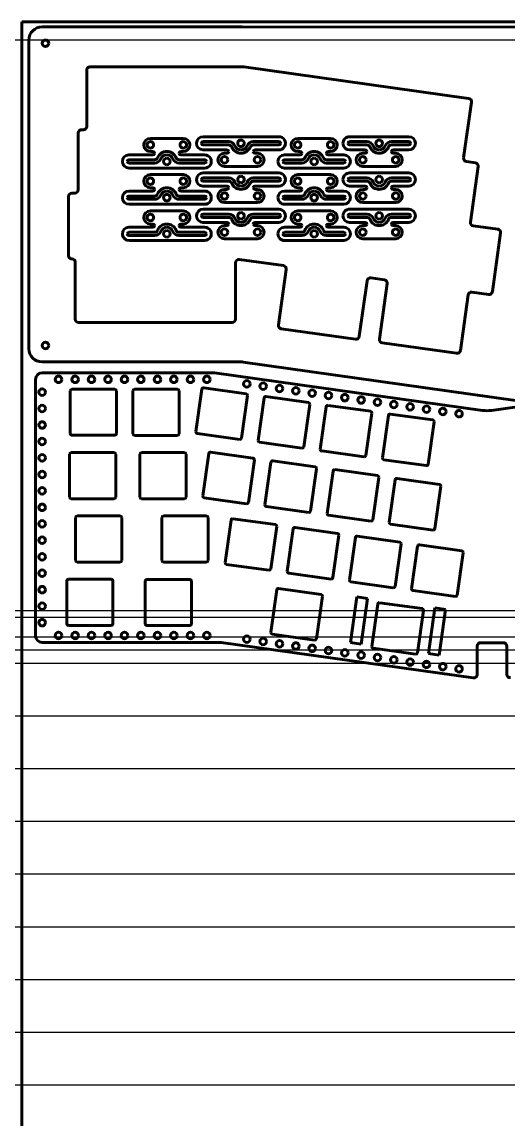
# Model space of a CAD drawing. Header units: millimetres. Extents: x -679 to -279, y -557 to -57.
# Drawn here: x -678.6 to -531.2, y -390.5 to -57.4 of the extents above; entities that cross this region are included whole.
import ezdxf

# ---------------------------------------------------------------- set-up
doc = ezdxf.new("R2010")
doc.units = ezdxf.units.MM
doc.linetypes.add('K5LT_BASIC', pattern=[0])

# ---------------------------------------------------------------- blocks, each defined once
blk = doc.blocks.new('U0')
at = {"color": 150, "linetype": 'K5LT_BASIC', "lineweight": 60, "true_color": 0x0080ff}
for p, q in [((-278.64, -57.4), (-678.64, -57.4)), ((-678.64, -57.4), (-678.64, -557.4))]:
    blk.add_line(p, q, dxfattribs=at)
blk = doc.blocks.new('U14')
at = {"color": 150, "linetype": 'K5LT_BASIC', "lineweight": 60, "true_color": 0x0080ff}
for p, q in [((-639.68, -92.74), (-629.68, -92.74)), ((-646.22, -97.74), (-638.91, -97.74)), ((-646.18, -99.24), (-638.38, -99.24)), ((-638.91, -96.74), (-639.68, -96.74)), ((-623.18, -99.24), (-630.97, -99.24)), ((-629.68, -96.74), (-630.44, -96.74)), ((-623.2, -97.74), (-630.44, -97.74)), ((-638.38, -100.24), (-646.18, -100.24)), ((-634.68, -101.74), (-646.13, -101.74)), ((-634.68, -101.74), (-623.2, -101.74)), ((-630.97, -100.24), (-623.18, -100.24))]:
    blk.add_line(p, q, dxfattribs=at)
for centre in [(-639.68, -94.74), (-629.68, -94.74)]:
    blk.add_circle(centre, 1, dxfattribs=at)
for centre, radius, start, end in [((-639.68, -94.74), 2, 90, 270), ((-629.68, -94.74), 2, 270, 90), ((-646.18, -99.74), 2, 91.2414, 271.2414), ((-646.18, -99.74), 0.5, 90, 180), ((-646.18, -99.74), 0.5, 180, 270), ((-638.91, -97.24), 0.5, 0, 90), ((-638.91, -97.24), 0.5, 270, 0), ((-638.38, -98.24), 1, 270, 337.9757), ((-638.38, -98.24), 2, 270, 337.9757), ((-634.68, -99.74), 3, 22.0243, 157.9757), ((-634.68, -99.74), 2, 90, 157.9757), ((-634.68, -99.74), 1, 90, 270), ((-634.68, -99.74), 2, 22.0243, 90), ((-634.68, -99.74), 1, 270, 90), ((-630.97, -98.24), 2, 202.0243, 270), ((-630.97, -98.24), 1, 202.0243, 270), ((-630.44, -97.24), 0.5, 90, 180), ((-630.44, -97.24), 0.5, 180, 270), ((-623.18, -99.74), 2, 269.3622, 90.6378), ((-623.18, -99.74), 0.5, 0, 90), ((-623.18, -99.74), 0.5, 270, 0)]:
    blk.add_arc(centre, radius, start, end, dxfattribs=at)
blk = doc.blocks.new('U15')
at = {"color": 150, "linetype": 'K5LT_BASIC', "lineweight": 60, "true_color": 0x0080ff}
for p, q in [((-639.68, -103.74), (-629.68, -103.74)), ((-646.22, -108.74), (-638.91, -108.74)), ((-638.91, -107.74), (-639.68, -107.74)), ((-629.68, -107.74), (-630.44, -107.74)), ((-623.2, -108.74), (-630.44, -108.74)), ((-646.18, -110.24), (-638.38, -110.24)), ((-638.38, -111.24), (-646.18, -111.24)), ((-634.68, -112.74), (-646.13, -112.74)), ((-634.68, -112.74), (-623.2, -112.74)), ((-623.18, -110.24), (-630.97, -110.24)), ((-630.97, -111.24), (-623.18, -111.24))]:
    blk.add_line(p, q, dxfattribs=at)
for centre in [(-639.68, -105.74), (-629.68, -105.74)]:
    blk.add_circle(centre, 1, dxfattribs=at)
for centre, radius, start, end in [((-639.68, -105.74), 2, 90, 270), ((-629.68, -105.74), 2, 270, 90), ((-646.18, -110.74), 2, 91.2414, 271.2414), ((-638.91, -108.24), 0.5, 0, 90), ((-638.91, -108.24), 0.5, 270, 0), ((-638.38, -109.24), 1, 270, 337.9757), ((-634.68, -110.74), 3, 22.0243, 157.9757), ((-634.68, -110.74), 2, 90, 157.9757), ((-634.68, -110.74), 1, 90, 270), ((-634.68, -110.74), 2, 22.0243, 90), ((-634.68, -110.74), 1, 270, 90), ((-630.97, -109.24), 1, 202.0243, 270), ((-630.44, -108.24), 0.5, 90, 180), ((-630.44, -108.24), 0.5, 180, 270), ((-623.18, -110.74), 2, 269.3622, 90.6378), ((-646.18, -110.74), 0.5, 90, 180), ((-646.18, -110.74), 0.5, 180, 270), ((-638.38, -109.24), 2, 270, 337.9757), ((-630.97, -109.24), 2, 202.0243, 270), ((-623.18, -110.74), 0.5, 0, 90), ((-623.18, -110.74), 0.5, 270, 0)]:
    blk.add_arc(centre, radius, start, end, dxfattribs=at)
blk = doc.blocks.new('U16')
at = {"color": 150, "linetype": 'K5LT_BASIC', "lineweight": 60, "true_color": 0x0080ff}
for p, q in [((-639.68, -114.74), (-629.68, -114.74)), ((-646.22, -119.74), (-638.91, -119.74)), ((-638.91, -118.74), (-639.68, -118.74)), ((-629.68, -118.74), (-630.44, -118.74)), ((-623.2, -119.74), (-630.44, -119.74)), ((-646.18, -121.24), (-638.38, -121.24)), ((-638.38, -122.24), (-646.18, -122.24)), ((-623.18, -121.24), (-630.97, -121.24)), ((-630.97, -122.24), (-623.18, -122.24)), ((-634.68, -123.74), (-646.13, -123.74)), ((-634.68, -123.74), (-623.2, -123.74))]:
    blk.add_line(p, q, dxfattribs=at)
for centre in [(-639.68, -116.74), (-629.68, -116.74)]:
    blk.add_circle(centre, 1, dxfattribs=at)
for centre, radius, start, end in [((-639.68, -116.74), 2, 90, 270), ((-629.68, -116.74), 2, 270, 90), ((-646.18, -121.74), 2, 91.2414, 271.2414), ((-638.91, -119.24), 0.5, 0, 90), ((-638.91, -119.24), 0.5, 270, 0), ((-634.68, -121.74), 3, 22.0243, 157.9757), ((-634.68, -121.74), 2, 90, 157.9757), ((-634.68, -121.74), 2, 22.0243, 90), ((-630.44, -119.24), 0.5, 90, 180), ((-630.44, -119.24), 0.5, 180, 270), ((-623.18, -121.74), 2, 269.3622, 90.6378), ((-646.18, -121.74), 0.5, 90, 180), ((-646.18, -121.74), 0.5, 180, 270), ((-638.38, -120.24), 1, 270, 337.9757), ((-638.38, -120.24), 2, 270, 337.9757), ((-634.68, -121.74), 1, 90, 270), ((-634.68, -121.74), 1, 270, 90), ((-630.97, -120.24), 2, 202.0243, 270), ((-630.97, -120.24), 1, 202.0243, 270), ((-623.18, -121.74), 0.5, 0, 90), ((-623.18, -121.74), 0.5, 270, 0)]:
    blk.add_arc(centre, radius, start, end, dxfattribs=at)
blk = doc.blocks.new('U17')
at = {"color": 150, "linetype": 'K5LT_BASIC', "lineweight": 60, "true_color": 0x0080ff}
for p, q in [((-615.88, -115.74), (-623.68, -115.74)), ((-612.18, -114.24), (-623.63, -114.24)), ((-612.18, -114.24), (-600.7, -114.24)), ((-608.47, -115.74), (-600.68, -115.74)), ((-623.72, -118.24), (-616.41, -118.24)), ((-623.68, -116.74), (-615.88, -116.74)), ((-616.41, -119.24), (-617.18, -119.24)), ((-600.68, -116.74), (-608.47, -116.74)), ((-600.7, -118.24), (-607.94, -118.24)), ((-607.18, -119.24), (-607.94, -119.24)), ((-617.18, -123.24), (-607.18, -123.24))]:
    blk.add_line(p, q, dxfattribs=at)
for centre in [(-617.18, -121.24), (-607.18, -121.24)]:
    blk.add_circle(centre, 1, dxfattribs=at)
for centre, radius, start, end in [((-623.68, -116.24), 2, 88.7586, 268.7586), ((-623.68, -116.24), 0.5, 90, 180), ((-623.68, -116.24), 0.5, 180, 270), ((-615.88, -117.74), 2, 22.0243, 90), ((-612.18, -116.24), 1, 90, 270), ((-612.18, -116.24), 1, 270, 90), ((-608.47, -117.74), 2, 90, 157.9757), ((-600.68, -116.24), 2, 269.3622, 90.6378), ((-600.68, -116.24), 0.5, 0, 90), ((-600.68, -116.24), 0.5, 270, 0), ((-617.18, -121.24), 2, 90, 270), ((-616.41, -118.74), 0.5, 0, 90), ((-616.41, -118.74), 0.5, 270, 0), ((-615.88, -117.74), 1, 22.0243, 90), ((-612.18, -116.24), 3, 202.0243, 337.9757), ((-612.18, -116.24), 2, 202.0243, 270), ((-612.18, -116.24), 2, 270, 337.9757), ((-608.47, -117.74), 1, 90, 157.9757), ((-607.94, -118.74), 0.5, 90, 180), ((-607.94, -118.74), 0.5, 180, 270), ((-607.18, -121.24), 2, 270, 90)]:
    blk.add_arc(centre, radius, start, end, dxfattribs=at)
blk = doc.blocks.new('U18')
at = {"color": 150, "linetype": 'K5LT_BASIC', "lineweight": 60, "true_color": 0x0080ff}
for p, q in [((-612.18, -103.24), (-623.63, -103.24)), ((-612.18, -103.24), (-600.7, -103.24)), ((-615.88, -104.74), (-623.68, -104.74)), ((-623.68, -105.74), (-615.88, -105.74)), ((-608.47, -104.74), (-600.68, -104.74)), ((-600.68, -105.74), (-608.47, -105.74)), ((-623.72, -107.24), (-616.41, -107.24)), ((-616.41, -108.24), (-617.18, -108.24)), ((-600.7, -107.24), (-607.94, -107.24)), ((-607.18, -108.24), (-607.94, -108.24)), ((-617.18, -112.24), (-607.18, -112.24))]:
    blk.add_line(p, q, dxfattribs=at)
for centre in [(-617.18, -110.24), (-607.18, -110.24)]:
    blk.add_circle(centre, 1, dxfattribs=at)
for centre, radius, start, end in [((-623.68, -105.24), 2, 88.7586, 268.7586), ((-600.68, -105.24), 2, 269.3622, 90.6378), ((-623.68, -105.24), 0.5, 90, 180), ((-623.68, -105.24), 0.5, 180, 270), ((-615.88, -106.74), 2, 22.0243, 90), ((-615.88, -106.74), 1, 22.0243, 90), ((-612.18, -105.24), 3, 202.0243, 337.9757), ((-612.18, -105.24), 2, 202.0243, 270), ((-612.18, -105.24), 1, 90, 270), ((-612.18, -105.24), 1, 270, 90), ((-612.18, -105.24), 2, 270, 337.9757), ((-608.47, -106.74), 2, 90, 157.9757), ((-608.47, -106.74), 1, 90, 157.9757), ((-600.68, -105.24), 0.5, 0, 90), ((-600.68, -105.24), 0.5, 270, 0), ((-617.18, -110.24), 2, 90, 270), ((-616.41, -107.74), 0.5, 0, 90), ((-616.41, -107.74), 0.5, 270, 0), ((-607.94, -107.74), 0.5, 90, 180), ((-607.94, -107.74), 0.5, 180, 270), ((-607.18, -110.24), 2, 270, 90)]:
    blk.add_arc(centre, radius, start, end, dxfattribs=at)
blk = doc.blocks.new('U19')
at = {"color": 150, "linetype": 'K5LT_BASIC', "lineweight": 60, "true_color": 0x0080ff}
for p, q in [((-612.18, -92.24), (-623.63, -92.24)), ((-612.18, -92.24), (-600.7, -92.24)), ((-623.72, -96.24), (-616.41, -96.24)), ((-615.88, -93.74), (-623.68, -93.74)), ((-623.68, -94.74), (-615.88, -94.74)), ((-608.47, -93.74), (-600.68, -93.74)), ((-600.68, -94.74), (-608.47, -94.74)), ((-600.7, -96.24), (-607.94, -96.24)), ((-616.41, -97.24), (-617.18, -97.24)), ((-607.18, -97.24), (-607.94, -97.24)), ((-617.18, -101.24), (-607.18, -101.24))]:
    blk.add_line(p, q, dxfattribs=at)
for centre in [(-617.18, -99.24), (-607.18, -99.24)]:
    blk.add_circle(centre, 1, dxfattribs=at)
for centre, radius, start, end in [((-623.68, -94.24), 2, 88.7586, 268.7586), ((-612.18, -94.24), 1, 90, 270), ((-612.18, -94.24), 1, 270, 90), ((-600.68, -94.24), 2, 269.3622, 90.6378), ((-623.68, -94.24), 0.5, 90, 180), ((-623.68, -94.24), 0.5, 180, 270), ((-616.41, -96.74), 0.5, 0, 90), ((-615.88, -95.74), 2, 22.0243, 90), ((-615.88, -95.74), 1, 22.0243, 90), ((-612.18, -94.24), 3, 202.0243, 337.9757), ((-612.18, -94.24), 2, 202.0243, 270), ((-612.18, -94.24), 2, 270, 337.9757), ((-608.47, -95.74), 2, 90, 157.9757), ((-608.47, -95.74), 1, 90, 157.9757), ((-607.94, -96.74), 0.5, 90, 180), ((-600.68, -94.24), 0.5, 0, 90), ((-600.68, -94.24), 0.5, 270, 0), ((-617.18, -99.24), 2, 90, 270), ((-616.41, -96.74), 0.5, 270, 0), ((-607.94, -96.74), 0.5, 180, 270), ((-607.18, -99.24), 2, 270, 90)]:
    blk.add_arc(centre, radius, start, end, dxfattribs=at)
blk = doc.blocks.new('U20')
at = {"color": 150, "linetype": 'K5LT_BASIC', "lineweight": 60, "true_color": 0x0080ff}
for p, q in [((-570.25, -114.24), (-579.25, -114.24)), ((-573.96, -115.74), (-579.25, -115.74)), ((-570.25, -114.24), (-561.25, -114.24)), ((-566.54, -115.74), (-561.25, -115.74)), ((-579.25, -116.74), (-573.96, -116.74)), ((-579.25, -118.24), (-574.49, -118.24)), ((-575.25, -119.24), (-574.49, -119.24)), ((-561.25, -116.74), (-566.54, -116.74)), ((-561.25, -118.24), (-566.02, -118.24)), ((-566.02, -119.24), (-565.25, -119.24)), ((-565.25, -123.24), (-575.25, -123.24))]:
    blk.add_line(p, q, dxfattribs=at)
for centre in [(-575.25, -121.24), (-565.25, -121.24)]:
    blk.add_circle(centre, 1, dxfattribs=at)
for centre, radius, start, end in [((-579.25, -116.24), 2, 89.9612, 180.0388), ((-579.25, -116.24), 2, 180.0388, 269.9612), ((-579.25, -116.24), 0.5, 90, 180), ((-579.25, -116.24), 0.5, 180, 270), ((-573.96, -117.74), 2, 22.0243, 90), ((-570.25, -116.24), 1, 90, 270), ((-570.25, -116.24), 1, 270, 90), ((-566.54, -117.74), 2, 90, 157.9757), ((-561.25, -116.24), 2, 270, 90), ((-561.25, -116.24), 0.5, 0, 90), ((-561.25, -116.24), 0.5, 270, 0), ((-575.25, -121.24), 2, 90, 270), ((-574.49, -118.74), 0.5, 0, 90), ((-574.49, -118.74), 0.5, 270, 0), ((-573.96, -117.74), 1, 22.0243, 90), ((-570.25, -116.24), 3, 202.0243, 337.9757), ((-570.25, -116.24), 2, 202.0243, 270), ((-570.25, -116.24), 2, 270, 337.9757), ((-566.54, -117.74), 1, 90, 157.9757), ((-566.02, -118.74), 0.5, 90, 180), ((-566.02, -118.74), 0.5, 180, 270), ((-565.25, -121.24), 2, 270, 90)]:
    blk.add_arc(centre, radius, start, end, dxfattribs=at)
blk = doc.blocks.new('U21')
at = {"color": 150, "linetype": 'K5LT_BASIC', "lineweight": 60, "true_color": 0x0080ff}
for p, q in [((-570.25, -103.24), (-579.25, -103.24)), ((-570.25, -103.24), (-561.25, -103.24)), ((-573.96, -104.74), (-579.25, -104.74)), ((-579.25, -105.74), (-573.96, -105.74)), ((-566.54, -104.74), (-561.25, -104.74)), ((-561.25, -105.74), (-566.54, -105.74)), ((-579.25, -107.24), (-574.49, -107.24)), ((-575.25, -108.24), (-574.49, -108.24)), ((-561.25, -107.24), (-566.02, -107.24)), ((-566.02, -108.24), (-565.25, -108.24)), ((-565.25, -112.24), (-575.25, -112.24))]:
    blk.add_line(p, q, dxfattribs=at)
for centre in [(-575.25, -110.24), (-565.25, -110.24)]:
    blk.add_circle(centre, 1, dxfattribs=at)
for centre, radius, start, end in [((-579.25, -105.24), 2, 89.9612, 180.0388), ((-561.25, -105.24), 2, 270, 90), ((-579.25, -105.24), 2, 180.0388, 269.9612), ((-579.25, -105.24), 0.5, 90, 180), ((-579.25, -105.24), 0.5, 180, 270), ((-573.96, -106.74), 2, 22.0243, 90), ((-573.96, -106.74), 1, 22.0243, 90), ((-570.25, -105.24), 3, 202.0243, 337.9757), ((-570.25, -105.24), 2, 202.0243, 270), ((-570.25, -105.24), 1, 90, 270), ((-570.25, -105.24), 1, 270, 90), ((-570.25, -105.24), 2, 270, 337.9757), ((-566.54, -106.74), 2, 90, 157.9757), ((-566.54, -106.74), 1, 90, 157.9757), ((-561.25, -105.24), 0.5, 0, 90), ((-561.25, -105.24), 0.5, 270, 0), ((-575.25, -110.24), 2, 90, 270), ((-574.49, -107.74), 0.5, 0, 90), ((-574.49, -107.74), 0.5, 270, 0), ((-566.02, -107.74), 0.5, 90, 180), ((-566.02, -107.74), 0.5, 180, 270), ((-565.25, -110.24), 2, 270, 90)]:
    blk.add_arc(centre, radius, start, end, dxfattribs=at)
blk = doc.blocks.new('U22')
at = {"color": 150, "linetype": 'K5LT_BASIC', "lineweight": 60, "true_color": 0x0080ff}
for p, q in [((-570.25, -92.24), (-579.25, -92.24)), ((-570.25, -92.24), (-561.25, -92.24)), ((-573.96, -93.74), (-579.25, -93.74)), ((-579.25, -94.74), (-573.96, -94.74)), ((-579.25, -96.24), (-574.49, -96.24)), ((-566.54, -93.74), (-561.25, -93.74)), ((-561.25, -94.74), (-566.54, -94.74)), ((-561.25, -96.24), (-566.02, -96.24)), ((-575.25, -97.24), (-574.49, -97.24)), ((-566.02, -97.24), (-565.25, -97.24)), ((-565.25, -101.24), (-575.25, -101.24))]:
    blk.add_line(p, q, dxfattribs=at)
for centre in [(-575.25, -99.24), (-565.25, -99.24)]:
    blk.add_circle(centre, 1, dxfattribs=at)
for centre, radius, start, end in [((-579.25, -94.24), 2, 89.9612, 180.0388), ((-570.25, -94.24), 1, 90, 270), ((-570.25, -94.24), 1, 270, 90), ((-561.25, -94.24), 2, 270, 90), ((-579.25, -94.24), 2, 180.0388, 269.9612), ((-579.25, -94.24), 0.5, 90, 180), ((-579.25, -94.24), 0.5, 180, 270), ((-574.49, -96.74), 0.5, 0, 90), ((-573.96, -95.74), 2, 22.0243, 90), ((-573.96, -95.74), 1, 22.0243, 90), ((-570.25, -94.24), 3, 202.0243, 337.9757), ((-570.25, -94.24), 2, 202.0243, 270), ((-570.25, -94.24), 2, 270, 337.9757), ((-566.54, -95.74), 2, 90, 157.9757), ((-566.54, -95.74), 1, 90, 157.9757), ((-566.02, -96.74), 0.5, 90, 180), ((-561.25, -94.24), 0.5, 0, 90), ((-561.25, -94.24), 0.5, 270, 0), ((-575.25, -99.24), 2, 90, 270), ((-574.49, -96.74), 0.5, 270, 0), ((-566.02, -96.74), 0.5, 180, 270), ((-565.25, -99.24), 2, 270, 90)]:
    blk.add_arc(centre, radius, start, end, dxfattribs=at)
blk = doc.blocks.new('U23')
at = {"color": 150, "linetype": 'K5LT_BASIC', "lineweight": 60, "true_color": 0x0080ff}
for p, q in [((-584.98, -92.74), (-594.98, -92.74)), ((-598.99, -97.74), (-594.22, -97.74)), ((-598.98, -99.24), (-593.69, -99.24)), ((-594.98, -96.74), (-594.22, -96.74)), ((-580.98, -99.24), (-586.28, -99.24)), ((-585.75, -96.74), (-584.98, -96.74)), ((-580.98, -97.74), (-585.75, -97.74)), ((-593.69, -100.24), (-598.98, -100.24)), ((-589.98, -101.74), (-598.98, -101.74)), ((-589.98, -101.74), (-580.98, -101.74)), ((-586.28, -100.24), (-580.98, -100.24))]:
    blk.add_line(p, q, dxfattribs=at)
for centre in [(-594.98, -94.74), (-584.98, -94.74)]:
    blk.add_circle(centre, 1, dxfattribs=at)
for centre, radius, start, end in [((-594.98, -94.74), 2, 90, 270), ((-584.98, -94.74), 2, 270, 90), ((-598.98, -99.74), 2, 90.0388, 179.9612), ((-598.98, -99.74), 2, 179.9612, 270.0388), ((-598.98, -99.74), 0.5, 90, 180), ((-598.98, -99.74), 0.5, 180, 270), ((-594.22, -97.24), 0.5, 0, 90), ((-594.22, -97.24), 0.5, 270, 0), ((-593.69, -98.24), 1, 270, 337.9757), ((-593.69, -98.24), 2, 270, 337.9757), ((-589.98, -99.74), 3, 22.0243, 157.9757), ((-589.98, -99.74), 2, 90, 157.9757), ((-589.98, -99.74), 1, 90, 270), ((-589.98, -99.74), 2, 22.0243, 90), ((-589.98, -99.74), 1, 270, 90), ((-586.28, -98.24), 2, 202.0243, 270), ((-586.28, -98.24), 1, 202.0243, 270), ((-585.75, -97.24), 0.5, 90, 180), ((-585.75, -97.24), 0.5, 180, 270), ((-580.98, -99.74), 2, 270, 90), ((-580.98, -99.74), 0.5, 0, 90), ((-580.98, -99.74), 0.5, 270, 0)]:
    blk.add_arc(centre, radius, start, end, dxfattribs=at)
blk = doc.blocks.new('U24')
at = {"color": 150, "linetype": 'K5LT_BASIC', "lineweight": 60, "true_color": 0x0080ff}
for p, q in [((-584.98, -103.74), (-594.98, -103.74)), ((-598.99, -108.74), (-594.22, -108.74)), ((-594.98, -107.74), (-594.22, -107.74)), ((-585.75, -107.74), (-584.98, -107.74)), ((-580.98, -108.74), (-585.75, -108.74)), ((-598.98, -110.24), (-593.69, -110.24)), ((-593.69, -111.24), (-598.98, -111.24)), ((-589.98, -112.74), (-598.98, -112.74)), ((-589.98, -112.74), (-580.98, -112.74)), ((-580.98, -110.24), (-586.28, -110.24)), ((-586.28, -111.24), (-580.98, -111.24))]:
    blk.add_line(p, q, dxfattribs=at)
for centre in [(-594.98, -105.74), (-584.98, -105.74)]:
    blk.add_circle(centre, 1, dxfattribs=at)
for centre, radius, start, end in [((-594.98, -105.74), 2, 90, 270), ((-584.98, -105.74), 2, 270, 90), ((-598.98, -110.74), 2, 90.0388, 179.9612), ((-594.22, -108.24), 0.5, 0, 90), ((-594.22, -108.24), 0.5, 270, 0), ((-593.69, -109.24), 1, 270, 337.9757), ((-589.98, -110.74), 3, 22.0243, 157.9757), ((-589.98, -110.74), 2, 90, 157.9757), ((-589.98, -110.74), 1, 90, 270), ((-589.98, -110.74), 2, 22.0243, 90), ((-589.98, -110.74), 1, 270, 90), ((-586.28, -109.24), 1, 202.0243, 270), ((-585.75, -108.24), 0.5, 90, 180), ((-585.75, -108.24), 0.5, 180, 270), ((-580.98, -110.74), 2, 270, 90), ((-598.98, -110.74), 2, 179.9612, 270.0388), ((-598.98, -110.74), 0.5, 90, 180), ((-598.98, -110.74), 0.5, 180, 270), ((-593.69, -109.24), 2, 270, 337.9757), ((-586.28, -109.24), 2, 202.0243, 270), ((-580.98, -110.74), 0.5, 0, 90), ((-580.98, -110.74), 0.5, 270, 0)]:
    blk.add_arc(centre, radius, start, end, dxfattribs=at)
blk = doc.blocks.new('U25')
at = {"color": 150, "linetype": 'K5LT_BASIC', "lineweight": 60, "true_color": 0x0080ff}
for p, q in [((-584.98, -114.74), (-594.98, -114.74)), ((-598.99, -119.74), (-594.22, -119.74)), ((-594.98, -118.74), (-594.22, -118.74)), ((-585.75, -118.74), (-584.98, -118.74)), ((-580.98, -119.74), (-585.75, -119.74)), ((-598.98, -121.24), (-593.69, -121.24)), ((-593.69, -122.24), (-598.98, -122.24)), ((-580.98, -121.24), (-586.28, -121.24)), ((-586.28, -122.24), (-580.98, -122.24)), ((-589.98, -123.74), (-598.98, -123.74)), ((-589.98, -123.74), (-580.98, -123.74))]:
    blk.add_line(p, q, dxfattribs=at)
for centre in [(-594.98, -116.74), (-584.98, -116.74)]:
    blk.add_circle(centre, 1, dxfattribs=at)
for centre, radius, start, end in [((-594.98, -116.74), 2, 90, 270), ((-584.98, -116.74), 2, 270, 90), ((-598.98, -121.74), 2, 90.0388, 179.9612), ((-594.22, -119.24), 0.5, 0, 90), ((-594.22, -119.24), 0.5, 270, 0), ((-589.98, -121.74), 3, 22.0243, 157.9757), ((-589.98, -121.74), 2, 90, 157.9757), ((-589.98, -121.74), 2, 22.0243, 90), ((-585.75, -119.24), 0.5, 90, 180), ((-585.75, -119.24), 0.5, 180, 270), ((-580.98, -121.74), 2, 270, 90), ((-598.98, -121.74), 2, 179.9612, 270.0388), ((-598.98, -121.74), 0.5, 90, 180), ((-598.98, -121.74), 0.5, 180, 270), ((-593.69, -120.24), 1, 270, 337.9757), ((-593.69, -120.24), 2, 270, 337.9757), ((-589.98, -121.74), 1, 90, 270), ((-589.98, -121.74), 1, 270, 90), ((-586.28, -120.24), 2, 202.0243, 270), ((-586.28, -120.24), 1, 202.0243, 270), ((-580.98, -121.74), 0.5, 0, 90), ((-580.98, -121.74), 0.5, 270, 0)]:
    blk.add_arc(centre, radius, start, end, dxfattribs=at)
blk = doc.blocks.new('U1')
at = {"color": 150, "linetype": 'K5LT_BASIC', "lineweight": 60, "true_color": 0x0080ff}
for p, q in [((-672.53, -58.88), (-631.53, -58.88)), ((-631.53, -58.88), (-611.81, -58.88)), ((-611.81, -58.88), (-448.28, -59.02)), ((-676.53, -156.61), (-676.53, -62.88)), ((-659, -72.01), (-659, -89.12)), ((-611.35, -71.01), (-658, -71.01)), ((-543.12, -80.6), (-611.35, -71.01)), ((-544.64, -98.63), (-542.26, -81.73)), ((-661.59, -91.12), (-661.59, -108.36)), ((-660.59, -90.12), (-660, -90.12)), ((-541.06, -100.14), (-543.79, -99.76)), ((-542.58, -118.15), (-540.2, -101.27)), ((-662.59, -109.36), (-663.53, -109.36)), ((-664.53, -110.36), (-664.53, -128.36)), ((-534.25, -120.34), (-541.73, -119.28)), ((-533.4, -121.46), (-535.9, -139.28)), ((-663.53, -129.36), (-663.46, -129.36)), ((-612.69, -129.52), (-599.32, -131.38)), ((-662.46, -130.36), (-662.46, -147.61)), ((-613.83, -147.61), (-613.83, -130.51)), ((-598.47, -132.51), (-600.84, -149.39)), ((-576.28, -152.84), (-573.91, -135.96)), ((-572.78, -135.1), (-568.67, -135.68)), ((-567.82, -136.81), (-570.19, -153.7)), ((-542.13, -139.41), (-537.03, -140.13)), ((-545.63, -157.15), (-543.26, -140.26)), ((-661.46, -148.61), (-614.83, -148.61)), ((-599.99, -150.52), (-577.41, -153.69)), ((-569.34, -154.83), (-546.76, -158)), ((-672.53, -160.61), (-612.07, -160.61)), ((-528.93, -172.3), (-611.51, -160.65))]:
    blk.add_line(p, q, dxfattribs=at)
for centre in [(-671.53, -63.88), (-671.53, -155.61)]:
    blk.add_circle(centre, 1, dxfattribs=at)
for centre, radius, start, end in [((-672.53, -62.88), 4, 90, 180), ((-658, -72.01), 1, 90, 180), ((-543.26, -81.59), 1, 352, 82), ((-660, -89.12), 1, 270, 0), ((-660.59, -91.12), 1, 90, 180), ((-543.65, -98.77), 1, 172, 262), ((-541.2, -101.13), 1, 352, 82), ((-663.53, -110.36), 1, 90, 180), ((-662.59, -108.36), 1, 270, 0), ((-541.59, -118.29), 1, 172, 262), ((-534.39, -121.33), 1, 352, 82), ((-663.53, -128.36), 1, 180, 270), ((-663.46, -130.36), 1, 0, 90), ((-612.83, -130.51), 1, 82.076, 180), ((-599.46, -132.37), 1, 352, 82.076), ((-572.92, -136.09), 1, 82, 172), ((-568.81, -136.67), 1, 352, 82), ((-542.27, -140.4), 1, 82, 172), ((-536.89, -139.14), 1, 262, 352), ((-661.46, -147.61), 1, 180, 270), ((-614.83, -147.61), 1, 270, 0), ((-599.85, -149.53), 1, 172, 262), ((-577.27, -152.7), 1, 262, 352), ((-569.2, -153.83), 1, 172, 262), ((-672.53, -156.61), 4, 180, 270), ((-546.62, -157.01), 1, 262, 352), ((-612.07, -164.61), 4, 81.9683, 90)]:
    blk.add_arc(centre, radius, start, end, dxfattribs=at)
for name in ['U14', 'U19', 'U23', 'U22', 'U18', 'U21', 'U15', 'U24', 'U16', 'U17', 'U25', 'U20']:
    blk.add_blockref(name, (0, 0))

msp = doc.modelspace()

# ---------------------------------------------------------------- linework, layer by layer
at = {"color": 150, "linetype": 'K5LT_BASIC', "lineweight": 60, "true_color": 0x0080ff}
for p, q in [((-674.53, -243.76), (-674.53, -165.9)), ((-672.53, -163.9), (-620.23, -163.9)), ((-620.23, -163.9), (-538.94, -175.32)), ((-536.16, -175.32), (-455.86, -164.04)), ((-664, -169.39), (-664, -182.39)), ((-650.5, -168.89), (-663.5, -168.89)), ((-650, -182.39), (-650, -169.39)), ((-644.95, -169.4), (-644.95, -182.4)), ((-631.45, -168.9), (-644.45, -168.9)), ((-630.95, -182.4), (-630.95, -169.4)), ((-624.04, -168.9), (-625.85, -181.78)), ((-610.6, -170.29), (-623.47, -168.48)), ((-611.98, -183.73), (-610.17, -170.85)), ((-605.18, -171.56), (-606.99, -184.44)), ((-591.74, -172.95), (-604.61, -171.14)), ((-593.12, -186.39), (-591.31, -173.51)), ((-586.32, -174.21), (-588.13, -187.09)), ((-572.88, -175.6), (-585.75, -173.79)), ((-574.26, -189.04), (-572.45, -176.16)), ((-554.01, -178.24), (-566.88, -176.43)), ((-567.45, -176.85), (-569.26, -189.73)), ((-555.39, -191.68), (-553.58, -178.8)), ((-663.5, -182.89), (-650.5, -182.89)), ((-644.45, -182.9), (-631.45, -182.9)), ((-625.42, -182.34), (-612.55, -184.15)), ((-606.56, -185), (-593.69, -186.81)), ((-664.19, -188.64), (-664.19, -201.64)), ((-650.69, -188.14), (-663.69, -188.14)), ((-650.19, -201.64), (-650.19, -188.64)), ((-642.85, -188.64), (-642.85, -201.64)), ((-629.35, -188.14), (-642.35, -188.14)), ((-628.85, -201.64), (-628.85, -188.64)), ((-621.98, -188.43), (-623.79, -201.31)), ((-608.54, -189.82), (-621.41, -188.01)), ((-587.7, -187.65), (-574.83, -189.46)), ((-609.92, -203.26), (-608.11, -190.38)), ((-603.11, -191.08), (-604.92, -203.96)), ((-589.67, -192.47), (-602.54, -190.66)), ((-591.05, -205.91), (-589.24, -193.03)), ((-568.83, -190.29), (-555.96, -192.1)), ((-584.25, -193.74), (-586.06, -206.62)), ((-570.81, -195.13), (-583.68, -193.32)), ((-572.19, -208.57), (-570.38, -195.69)), ((-565.39, -196.39), (-567.2, -209.27)), ((-551.95, -197.78), (-564.82, -195.97)), ((-553.33, -211.22), (-551.52, -198.34)), ((-663.69, -202.14), (-650.69, -202.14)), ((-642.35, -202.14), (-629.35, -202.14)), ((-623.36, -201.87), (-610.49, -203.68)), ((-604.49, -204.52), (-591.62, -206.33)), ((-662.38, -207.88), (-662.38, -220.88)), ((-648.88, -207.38), (-661.88, -207.38)), ((-648.38, -220.88), (-648.38, -207.88)), ((-636.18, -207.88), (-636.18, -220.88)), ((-622.68, -207.38), (-635.68, -207.38)), ((-622.18, -220.88), (-622.18, -207.88)), ((-615.2, -208.62), (-617.01, -221.5)), ((-601.76, -210.01), (-614.63, -208.2)), ((-585.63, -207.18), (-572.76, -208.99)), ((-566.77, -209.83), (-553.9, -211.64)), ((-603.14, -223.45), (-601.33, -210.57)), ((-596.33, -211.27), (-598.14, -224.15)), ((-582.89, -212.66), (-595.76, -210.85)), ((-584.27, -226.1), (-582.46, -213.22)), ((-577.47, -213.92), (-579.28, -226.8)), ((-564.03, -215.31), (-576.9, -213.5)), ((-565.41, -228.75), (-563.6, -215.87)), ((-545.17, -217.97), (-558.04, -216.16)), ((-558.61, -216.58), (-560.42, -229.46)), ((-546.55, -231.41), (-544.74, -218.53)), ((-661.88, -221.38), (-648.88, -221.38)), ((-635.68, -221.38), (-622.68, -221.38)), ((-616.58, -222.06), (-603.71, -223.87)), ((-597.71, -224.71), (-584.84, -226.52)), ((-665.06, -227.11), (-665.06, -240.11)), ((-651.56, -226.61), (-664.56, -226.61)), ((-651.06, -240.11), (-651.06, -227.11)), ((-641.23, -227.13), (-641.23, -240.13)), ((-627.73, -226.63), (-640.73, -226.63)), ((-627.23, -240.13), (-627.23, -227.13)), ((-601.34, -229.8), (-603.15, -242.68)), ((-587.9, -231.19), (-600.77, -229.38)), ((-578.85, -227.36), (-565.98, -229.17)), ((-589.28, -244.63), (-587.47, -231.75)), ((-577.04, -231.97), (-578.98, -245.8)), ((-573.77, -232.43), (-577.04, -231.97)), ((-575.71, -246.27), (-573.77, -232.43)), ((-559.99, -230.02), (-547.12, -231.83)), ((-570.69, -234.12), (-572.5, -247)), ((-557.25, -235.51), (-570.12, -233.7)), ((-558.63, -248.95), (-556.82, -236.07)), ((-553.39, -235.3), (-555.34, -249.13)), ((-550.12, -235.76), (-553.39, -235.3)), ((-552.07, -249.59), (-550.12, -235.76)), ((-664.56, -240.61), (-651.56, -240.61)), ((-640.73, -240.63), (-627.73, -240.63)), ((-618.16, -245.76), (-672.53, -245.76)), ((-541.69, -256.55), (-618.16, -245.76)), ((-602.72, -243.24), (-589.85, -245.05)), ((-578.98, -245.8), (-575.71, -246.27)), ((-539.55, -245.86), (-532.55, -245.86)), ((-572.07, -247.56), (-559.2, -249.37)), ((-555.34, -249.13), (-552.07, -249.59)), ((-540.55, -255.56), (-540.55, -246.86)), ((-531.55, -255.47), (-531.55, -246.86))]:
    msp.add_line(p, q, dxfattribs=at)
at = {"color": 232, "true_color": 0xc52b79}
for p in [(0, -62.8), (136.15, -236.06), (136.15, -238.06), (121.57, -244.06), (92.05, -248.06), (76.37, -252.06), (136.15, -252.06), (76.37, -268.06), (136.15, -268.06), (76.37, -284.06), (136.15, -284.06), (76.37, -300.06), (136.15, -300.06), (76.37, -316.06), (136.15, -316.06), (76.37, -332.06), (136.15, -332.06), (76.37, -348.06), (136.15, -348.06), (76.37, -364.06), (136.15, -364.06), (76.37, -380.06), (136.15, -380.06)]:
    msp.add_xline(p, (1, 0), dxfattribs=at)
at = {"color": 150, "linetype": 'K5LT_BASIC', "lineweight": 60, "true_color": 0x0080ff}
for centre in [(-667.53, -165.9), (-662.53, -165.9), (-657.53, -165.9), (-652.53, -165.9), (-647.53, -165.9), (-642.53, -165.9), (-637.53, -165.9), (-632.53, -165.9), (-627.53, -165.9), (-622.53, -165.9), (-610.4, -167.29), (-672.53, -169.76), (-605.45, -167.98), (-600.49, -168.68), (-595.54, -169.37), (-590.59, -170.07), (-585.64, -170.77), (-580.69, -171.46), (-575.74, -172.16), (-570.79, -172.85), (-565.83, -173.55), (-672.53, -174.76), (-560.88, -174.25), (-555.93, -174.94), (-550.98, -175.64), (-546.03, -176.33), (-672.53, -179.76), (-672.53, -184.76), (-672.53, -189.76), (-672.53, -194.76), (-672.53, -199.76), (-672.53, -204.76), (-672.53, -209.76), (-672.53, -214.76), (-672.53, -219.76), (-672.53, -224.76), (-672.53, -229.76), (-672.53, -234.76), (-672.53, -239.76), (-667.53, -243.63), (-662.53, -243.63), (-657.53, -243.63), (-652.53, -243.63), (-647.53, -243.63), (-642.53, -243.63), (-637.53, -243.63), (-632.53, -243.63), (-627.53, -243.63), (-622.53, -243.63), (-610.4, -244.77), (-605.45, -245.47), (-600.49, -246.16), (-595.54, -246.86), (-590.59, -247.56), (-585.64, -248.25), (-580.69, -248.95), (-575.74, -249.64), (-570.79, -250.34), (-565.83, -251.04), (-560.88, -251.73), (-555.93, -252.43), (-550.98, -253.12), (-546.03, -253.82)]:
    msp.add_circle(centre, 1, dxfattribs=at)
for centre, radius, start, end in [((-672.53, -165.9), 2, 90, 180), ((-663.5, -169.39), 0.5, 90, 180), ((-650.5, -169.39), 0.5, 0, 90), ((-644.45, -169.4), 0.5, 90, 180), ((-631.45, -169.4), 0.5, 0, 90), ((-623.54, -168.97), 0.5, 82, 172), ((-610.67, -170.78), 0.5, 352, 82), ((-604.68, -171.63), 0.5, 82, 172), ((-591.81, -173.44), 0.5, 352, 82), ((-585.82, -174.28), 0.5, 82, 172), ((-572.95, -176.09), 0.5, 352, 82), ((-566.95, -176.92), 0.5, 82, 172), ((-537.55, -165.42), 10, 262, 278), ((-554.08, -178.73), 0.5, 352, 82), ((-663.5, -182.39), 0.5, 180, 270), ((-650.5, -182.39), 0.5, 270, 0), ((-644.45, -182.4), 0.5, 180, 270), ((-631.45, -182.4), 0.5, 270, 0), ((-625.35, -181.85), 0.5, 172, 262), ((-612.48, -183.66), 0.5, 262, 352), ((-606.49, -184.51), 0.5, 172, 262), ((-593.62, -186.32), 0.5, 262, 352), ((-663.69, -188.64), 0.5, 90, 180), ((-650.69, -188.64), 0.5, 0, 90), ((-642.35, -188.64), 0.5, 90, 180), ((-629.35, -188.64), 0.5, 0, 90), ((-621.48, -188.5), 0.5, 82, 172), ((-608.61, -190.31), 0.5, 352, 82), ((-587.63, -187.16), 0.5, 172, 262), ((-574.76, -188.97), 0.5, 262, 352), ((-568.76, -189.8), 0.5, 172, 262), ((-602.61, -191.15), 0.5, 82, 172), ((-589.74, -192.96), 0.5, 352, 82), ((-555.89, -191.61), 0.5, 262, 352), ((-583.75, -193.81), 0.5, 82, 172), ((-570.88, -195.62), 0.5, 352, 82), ((-564.89, -196.46), 0.5, 82, 172), ((-552.02, -198.27), 0.5, 352, 82), ((-663.69, -201.64), 0.5, 180, 270), ((-650.69, -201.64), 0.5, 270, 0), ((-642.35, -201.64), 0.5, 180, 270), ((-629.35, -201.64), 0.5, 270, 0), ((-623.29, -201.38), 0.5, 172, 262), ((-610.42, -203.19), 0.5, 262, 352), ((-604.42, -204.03), 0.5, 172, 262), ((-591.55, -205.84), 0.5, 262, 352), ((-661.88, -207.88), 0.5, 90, 180), ((-648.88, -207.88), 0.5, 0, 90), ((-635.68, -207.88), 0.5, 90, 180), ((-622.68, -207.88), 0.5, 0, 90), ((-614.7, -208.69), 0.5, 82, 172), ((-585.56, -206.69), 0.5, 172, 262), ((-572.69, -208.5), 0.5, 262, 352), ((-566.7, -209.34), 0.5, 172, 262), ((-601.83, -210.5), 0.5, 352, 82), ((-595.83, -211.34), 0.5, 82, 172), ((-582.96, -213.15), 0.5, 352, 82), ((-553.83, -211.15), 0.5, 262, 352), ((-576.97, -213.99), 0.5, 82, 172), ((-564.1, -215.8), 0.5, 352, 82), ((-558.11, -216.65), 0.5, 82, 172), ((-545.24, -218.46), 0.5, 352, 82), ((-661.88, -220.88), 0.5, 180, 270), ((-648.88, -220.88), 0.5, 270, 0), ((-635.68, -220.88), 0.5, 180, 270), ((-622.68, -220.88), 0.5, 270, 0), ((-616.51, -221.57), 0.5, 172, 262), ((-603.64, -223.38), 0.5, 262, 352), ((-597.64, -224.22), 0.5, 172, 262), ((-584.77, -226.03), 0.5, 262, 352), ((-664.56, -227.11), 0.5, 90, 180), ((-651.56, -227.11), 0.5, 0, 90), ((-640.73, -227.13), 0.5, 90, 180), ((-627.73, -227.13), 0.5, 0, 90), ((-600.84, -229.87), 0.5, 82, 172), ((-578.78, -226.87), 0.5, 172, 262), ((-565.91, -228.68), 0.5, 262, 352), ((-559.92, -229.53), 0.5, 172, 262), ((-587.97, -231.68), 0.5, 352, 82), ((-547.05, -231.34), 0.5, 262, 352), ((-570.19, -234.19), 0.5, 82, 172), ((-557.32, -236), 0.5, 352, 82), ((-664.56, -240.11), 0.5, 180, 270), ((-651.56, -240.11), 0.5, 270, 0), ((-640.73, -240.13), 0.5, 180, 270), ((-627.73, -240.13), 0.5, 270, 0), ((-602.65, -242.75), 0.5, 172, 262), ((-672.53, -243.76), 2, 180, 270), ((-589.78, -244.56), 0.5, 262, 352), ((-539.55, -246.86), 1, 90, 180), ((-532.55, -246.86), 1, 0, 90), ((-572, -247.07), 0.5, 172, 262), ((-559.13, -248.88), 0.5, 262, 352), ((-541.55, -255.56), 1, 261.9683, 0), ((-530.55, -255.47), 1, 180, 278)]:
    msp.add_arc(centre, radius, start, end, dxfattribs=at)

# ---------------------------------------------------------------- block references
for name in ['U0', 'U1']:
    msp.add_blockref(name, (0, 0))

doc.saveas('drawing.dxf')
